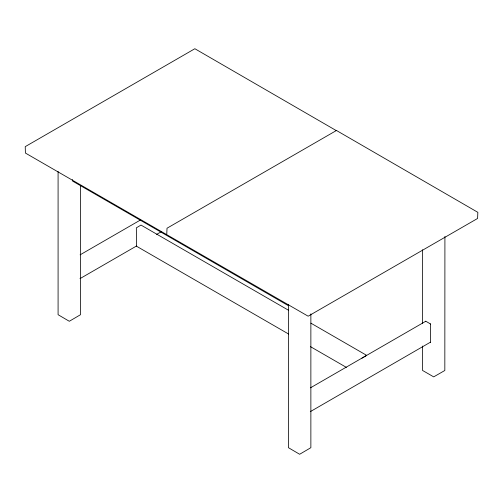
<?xml version="1.0" encoding="UTF-8"?>
<svg xmlns="http://www.w3.org/2000/svg" width="503" height="503" viewBox="0 0 503 503"><rect width="100%" height="100%" fill="white"/><g stroke="black" fill="none" stroke-linecap="round" stroke-linejoin="round"><path stroke-width="0.75" d="M361.953 358.186L366.662 355.388M430.398 342.216L310.326 411.63M80.115 254.832L140.463 219.993M167.021 234.813L308.144 316.198L477.586 218.465L477.85 212.335L336.463 130.484L167.021 228.224L166.757 234.354M79.983 278.637L136.256 246.149M156.596 234.404L161.344 231.663M310.464 387.826L425.733 321.272M136.514 246.13L136.338 227.834L140.991 225.074L288.464 310.219M425.676 321.178L430.398 323.907L430.398 342.436M166.267 234.379L25.414 153.057L25.225 146.65L194.856 48.728L336.243 130.579M288.219 305.591L72.602 181.105L72.602 179.558M310.892 323.165L366.618 355.338M136.382 246.143L288.615 334.03M310.357 346.586L346.378 367.379M430.21 323.794L430.398 324.121M444.916 236.448L444.828 370.485L433.699 376.873L422.52 370.428L422.482 346.026M422.482 249.752L422.482 323.328M310.867 313.847L310.867 447.683L299.643 454.272L288.426 447.683L288.426 304.453M80.518 185.55L80.518 314.696L69.301 321.279L58.084 314.696L58.084 171.46"/></g></svg>
